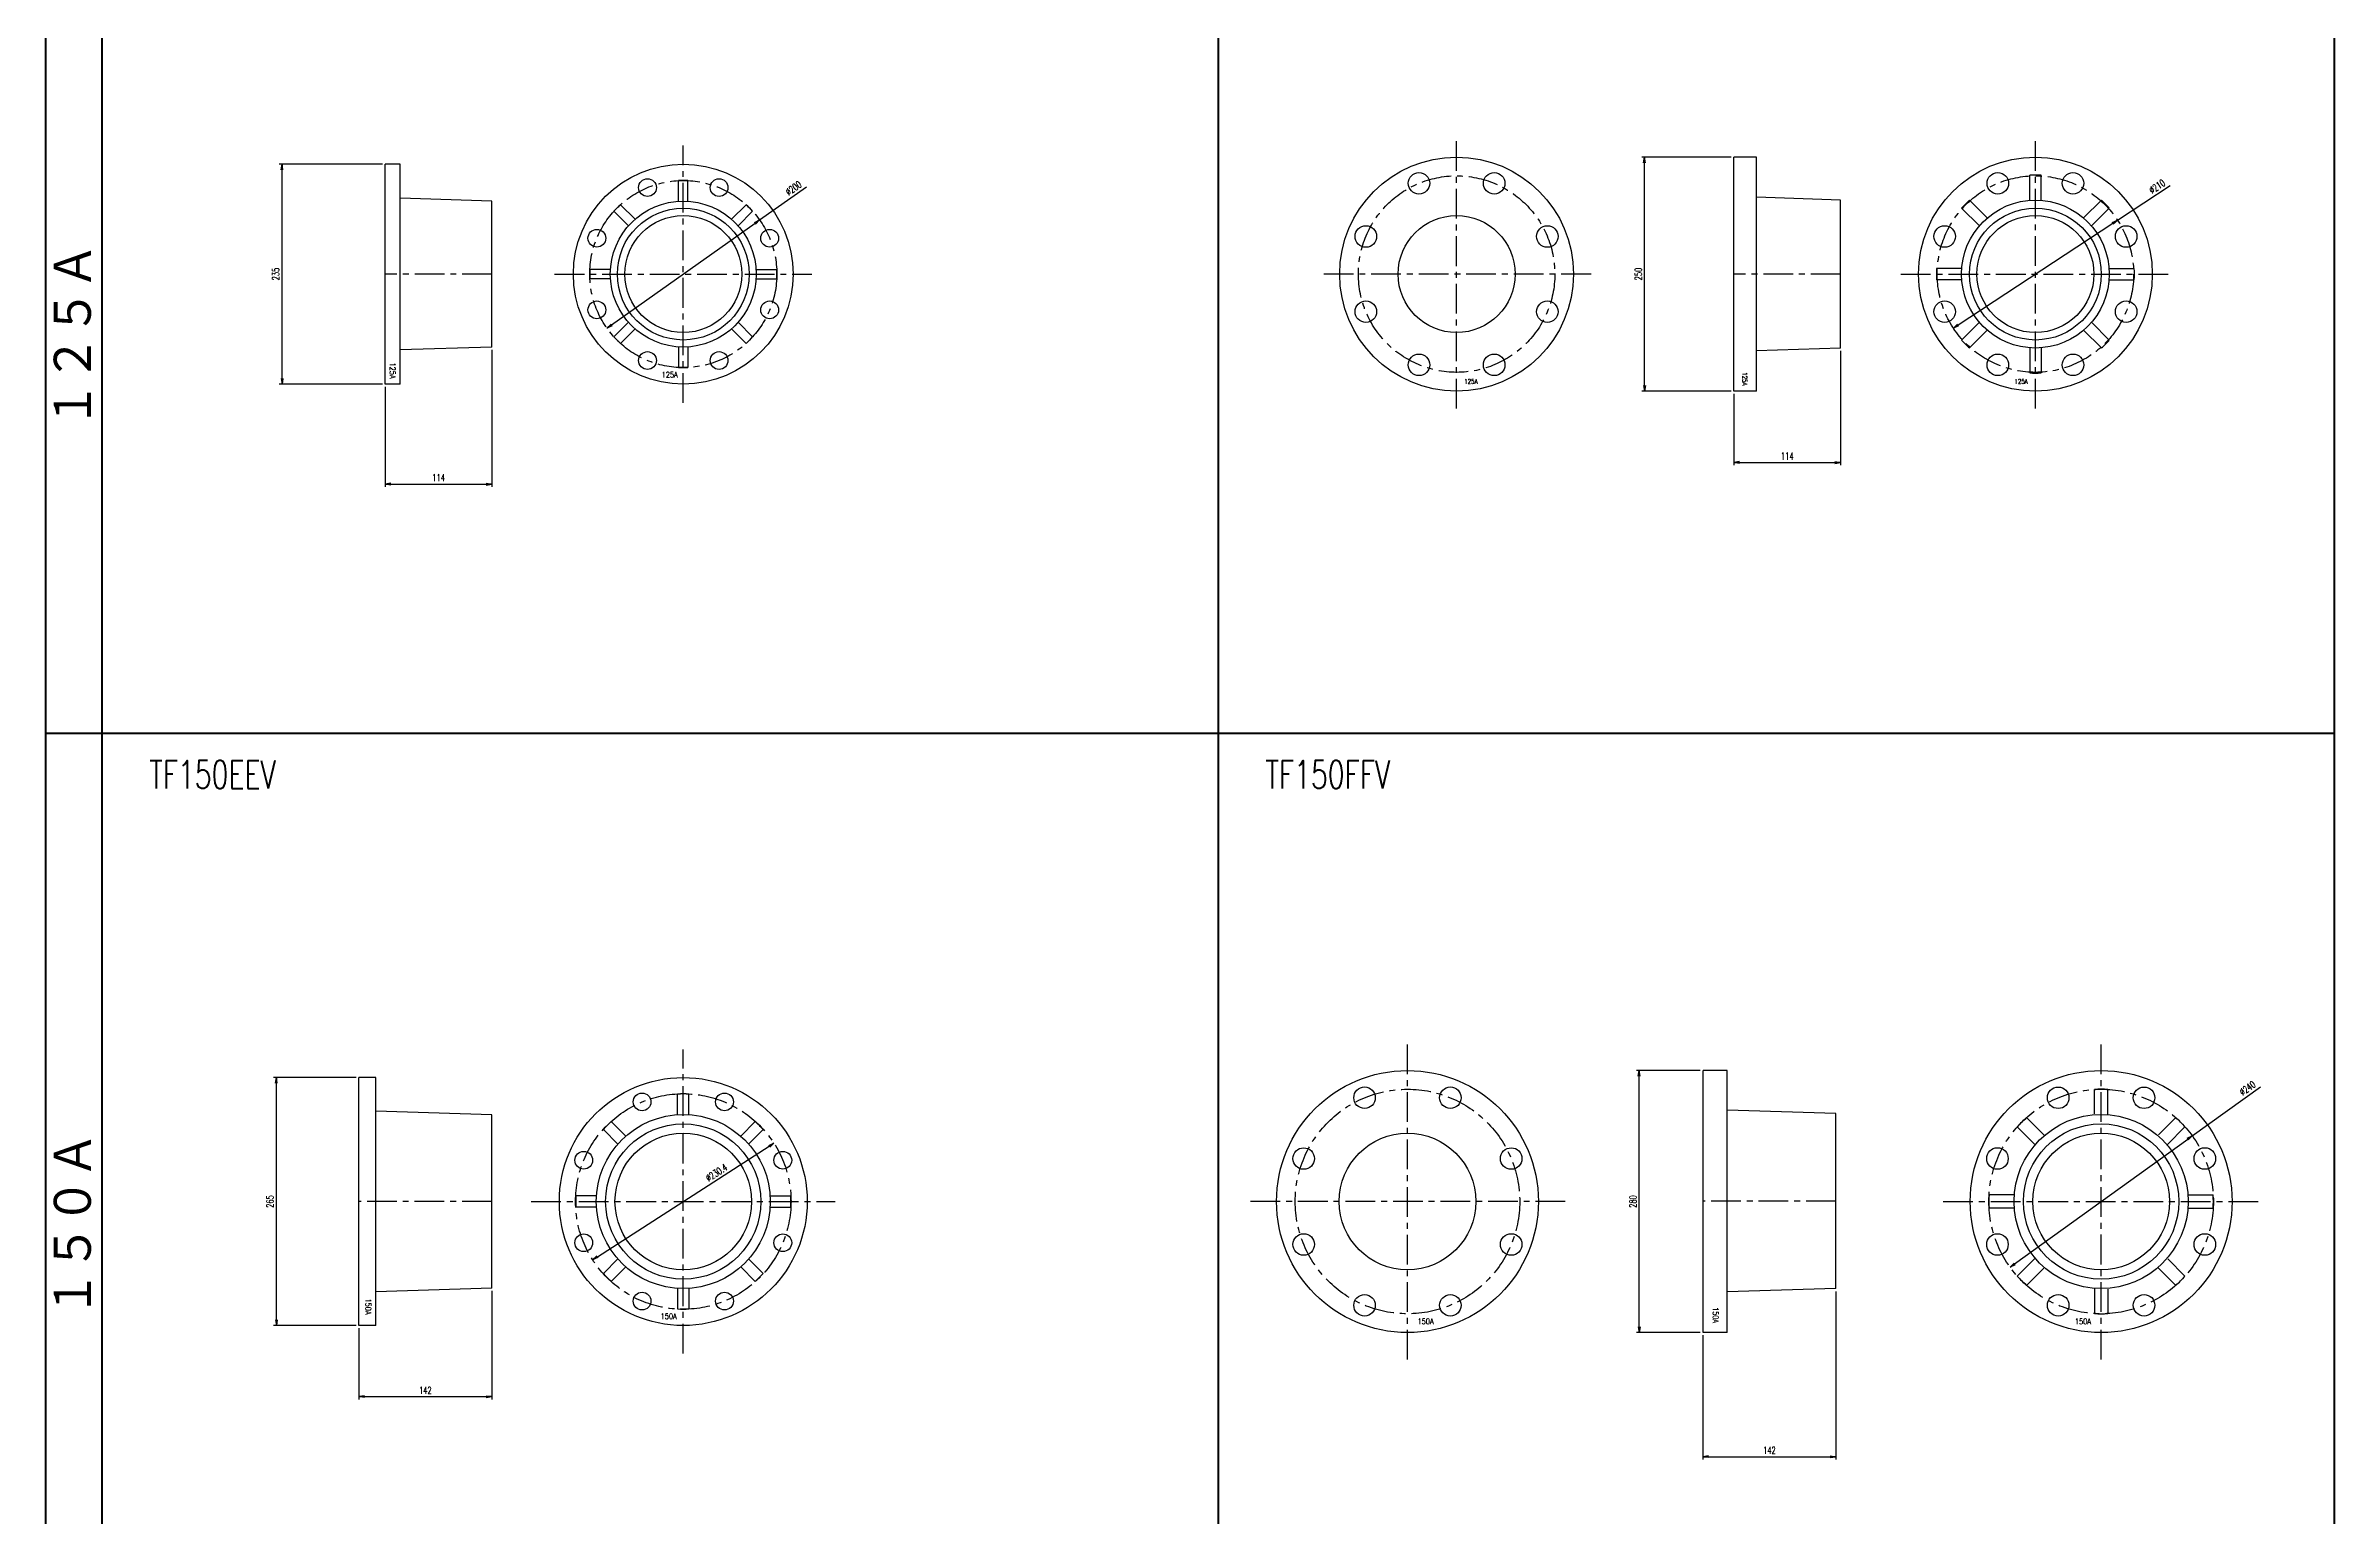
# Model space of a CAD drawing. Header units: millimetres. Extents: x 1711 to 90196, y -23291 to 8516.
# Drawn here: x 35937 to 38383, y -20378 to -18806 of the extents above; entities that cross this region are included whole.
import ezdxf
from ezdxf.enums import TextEntityAlignment as Align

# ---------------------------------------------------------------- set-up
doc = ezdxf.new("R2010")
doc.units = ezdxf.units.MM
doc.header["$PDMODE"] = 35
doc.linetypes.add('CENTER', pattern=[50.8, 31.75, -6.35, 6.35, -6.35])
for name, color, linetype in [('CEN', 2, 'CENTER'), ('寸法', 2, 'Continuous'), ('配管-CVP', 4, 'Continuous'), ('＃配管（PVC)', 21, 'Continuous')]:
    doc.layers.add(name, color=color, linetype=linetype)
doc.layers.add('line', color=153, linetype='Continuous', lineweight=50)
doc.styles.add('kpk', font='romans.shx', dxfattribs={"width": 0.7, "bigfont": 'extfont2.shx'})
doc.styles.get("Standard").update_dxf_attribs({"font": 'romans.shx', "bigfont": 'extfont.shx'})
doc.dimstyles.new('KPK-3', dxfattribs={"dimscale": 3, "dimtxt": 2.5, "dimasz": 2, "dimexe": 1, "dimexo": 1, "dimgap": 1, "dimtad": 3, "dimdec": 1, "dimdsep": 46, "dimtxsty": 'kpk', "dimblk": 'OPEN', "dimcen": 2.5, "dimclrd": 2, "dimclre": 2, "dimclrt": 4, "dimadec": 1, "dimazin": 2, "dimtfac": 1, "dimtdec": 1, "dimtmove": 0, "dimatfit": 2, "dimldrblk": 'OPEN', "dimfxl": 0, "dimlwd": -1, "dimlwe": -1, "dimarcsym": 0})

# ---------------------------------------------------------------- blocks, each defined once
blk = doc.blocks.new('_Open')
at = {"color": 0, "linetype": 'ByBlock', "lineweight": -2}
for p, q in [((-1, 0.17), (0, 0)), ((-1, -0.17), (0, 0)), ((0, 0), (-1, 0))]:
    blk.add_line(p, q, dxfattribs=at)
blk = doc.blocks.new('*D1944')
at = {"layer": 'Defpoints', "color": 0, "transparency": 16777216}
for p in [(37640.3, -19901.5), (37708.5, -19901.5), (37708.5, -20181.5)]:
    blk.add_point(p, dxfattribs=at)
at = {"layer": '寸法', "color": 2, "transparency": 16777216}
for p, q in [((37705.5, -19901.5), (37637.3, -19901.5)), ((37640.3, -20175.5), (37640.3, -19907.5)), ((37705.5, -20181.5), (37637.3, -20181.5))]:
    blk.add_line(p, q, dxfattribs=at)
at = {"layer": '寸法', "color": 2, "transparency": 16777216, "xscale": 6, "yscale": 6, "zscale": 6}
for p, rotation in [((37640.3, -19901.5), 90), ((37640.3, -20181.5), 270)]:
    blk.add_blockref('_Open', p, dxfattribs=dict(at, rotation=rotation))
at = {"layer": '寸法', "color": 4, "transparency": 16777216, "insert": (37633.6, -20041.5), "char_height": 7.5, "attachment_point": 5, "rotation": 90, "style": 'kpk', "bg_fill": 3, "box_fill_scale": 1.1, "bg_fill_color": 256, "bg_fill_true_color": 13158600, "bg_fill_transparency": 0}
blk.add_mtext('280', dxfattribs=at)
blk = doc.blocks.new('*D1945')
at = {"layer": 'Defpoints', "color": 0, "transparency": 16777216}
for p in [(38231.5, -19971.3), (38036.8, -20111.7)]:
    blk.add_point(p, dxfattribs=at)
at = {"layer": '寸法', "color": 2, "transparency": 16777216}
for p, q in [((38231.5, -19971.3), (38304.4, -19918.8)), ((38041.7, -20108.2), (38226.7, -19974.8))]:
    blk.add_line(p, q, dxfattribs=at)
at = {"layer": '寸法', "color": 2, "transparency": 16777216, "xscale": 6, "yscale": 6, "zscale": 6}
for p, rotation in [((38231.5, -19971.3), 35.78329712910568), ((38036.8, -20111.7), 215.7832971291057)]:
    blk.add_blockref('_Open', p, dxfattribs=dict(at, rotation=rotation))
at = {"layer": '寸法', "color": 4, "transparency": 16777216, "insert": (38290.6, -19920.4), "char_height": 7.5, "attachment_point": 5, "rotation": 35.7833, "style": 'kpk', "bg_fill": 3, "box_fill_scale": 1.1, "bg_fill_color": 256, "bg_fill_true_color": 13158600, "bg_fill_transparency": 0}
blk.add_mtext('∅240', dxfattribs=at)
blk = doc.blocks.new('*D1946')
at = {"layer": 'Defpoints', "color": 0, "transparency": 16777216}
for p in [(37850.5, -20134.5), (37708.5, -20181.5), (37850.5, -20314.2)]:
    blk.add_point(p, dxfattribs=at)
at = {"layer": '寸法', "color": 2, "transparency": 16777216}
for p, q in [((37850.5, -20137.5), (37850.5, -20317.2)), ((37708.5, -20184.5), (37708.5, -20317.2)), ((37714.5, -20314.2), (37844.5, -20314.2))]:
    blk.add_line(p, q, dxfattribs=at)
at = {"layer": '寸法', "color": 2, "transparency": 16777216, "xscale": 6, "yscale": 6, "zscale": 6, "rotation": 180}
blk.add_blockref('_Open', (37708.5, -20314.2), dxfattribs=at)
at = {"layer": '寸法', "color": 2, "transparency": 16777216, "xscale": 6, "yscale": 6, "zscale": 6}
blk.add_blockref('_Open', (37850.5, -20314.2), dxfattribs=at)
at = {"layer": '寸法', "color": 4, "transparency": 16777216, "insert": (37779.5, -20307.5), "char_height": 7.5, "attachment_point": 5, "style": 'kpk', "bg_fill": 3, "box_fill_scale": 1.1, "bg_fill_color": 256, "bg_fill_true_color": 13158600, "bg_fill_transparency": 0}
blk.add_mtext('142', dxfattribs=at)
blk = doc.blocks.new('*D1948')
at = {"layer": 'Defpoints', "color": 0, "transparency": 16777216}
for p in [(37646, -18925.4), (37741.6, -18925.4), (37741.6, -19175.4)]:
    blk.add_point(p, dxfattribs=at)
at = {"layer": '寸法', "color": 2, "transparency": 16777216}
for p, q in [((37738.6, -18925.4), (37643, -18925.4)), ((37646, -19169.4), (37646, -18931.4)), ((37738.6, -19175.4), (37643, -19175.4))]:
    blk.add_line(p, q, dxfattribs=at)
at = {"layer": '寸法', "color": 2, "transparency": 16777216, "xscale": 6, "yscale": 6, "zscale": 6}
for p, rotation in [((37646, -18925.4), 90), ((37646, -19175.4), 270)]:
    blk.add_blockref('_Open', p, dxfattribs=dict(at, rotation=rotation))
at = {"layer": '寸法', "color": 4, "transparency": 16777216, "insert": (37639.2, -19050.4), "char_height": 7.5, "attachment_point": 5, "rotation": 90, "style": 'kpk', "bg_fill": 3, "box_fill_scale": 1.1, "bg_fill_color": 256, "bg_fill_true_color": 13158600, "bg_fill_transparency": 0}
blk.add_mtext('250', dxfattribs=at)
blk = doc.blocks.new('*D1949')
at = {"layer": 'Defpoints', "color": 0, "transparency": 16777216}
for p in [(38151.6, -18992.7), (37976.2, -19108.1)]:
    blk.add_point(p, dxfattribs=at)
at = {"layer": '寸法', "color": 2, "transparency": 16777216}
for p, q in [((38151.6, -18992.7), (38207.8, -18955.8)), ((37981.2, -19104.8), (38146.6, -18996))]:
    blk.add_line(p, q, dxfattribs=at)
at = {"layer": '寸法', "color": 2, "transparency": 16777216, "xscale": 6, "yscale": 6, "zscale": 6}
for p, rotation in [((38151.6, -18992.7), 33.3237990937571), ((37976.2, -19108.1), 213.3237990937571)]:
    blk.add_blockref('_Open', p, dxfattribs=dict(at, rotation=rotation))
at = {"layer": '寸法', "color": 4, "transparency": 16777216, "insert": (38194, -18956.8), "char_height": 7.5, "attachment_point": 5, "rotation": 33.3238, "style": 'kpk', "bg_fill": 3, "box_fill_scale": 1.1, "bg_fill_color": 256, "bg_fill_true_color": 13158600, "bg_fill_transparency": 0}
blk.add_mtext('∅210', dxfattribs=at)
blk = doc.blocks.new('*D1950')
at = {"layer": 'Defpoints', "color": 0, "transparency": 16777216}
for p in [(37855.6, -19129.4), (37741.6, -19175.4), (37855.6, -19251.7)]:
    blk.add_point(p, dxfattribs=at)
at = {"layer": '寸法', "color": 2, "transparency": 16777216}
for p, q in [((37855.6, -19132.4), (37855.6, -19254.7)), ((37741.6, -19178.4), (37741.6, -19254.7)), ((37747.6, -19251.7), (37849.6, -19251.7))]:
    blk.add_line(p, q, dxfattribs=at)
at = {"layer": '寸法', "color": 2, "transparency": 16777216, "xscale": 6, "yscale": 6, "zscale": 6, "rotation": 180}
blk.add_blockref('_Open', (37741.6, -19251.7), dxfattribs=at)
at = {"layer": '寸法', "color": 2, "transparency": 16777216, "xscale": 6, "yscale": 6, "zscale": 6}
blk.add_blockref('_Open', (37855.6, -19251.7), dxfattribs=at)
at = {"layer": '寸法', "color": 4, "transparency": 16777216, "insert": (37798.6, -19245), "char_height": 7.5, "attachment_point": 5, "style": 'kpk', "bg_fill": 3, "box_fill_scale": 1.1, "bg_fill_color": 256, "bg_fill_true_color": 13158600, "bg_fill_transparency": 0}
blk.add_mtext('114', dxfattribs=at)
blk = doc.blocks.new('*D3123')
at = {"layer": 'Defpoints', "color": 0, "transparency": 16777216}
for p in [(36189.3, -18932.9), (36299.7, -18932.9), (36299.7, -19167.9)]:
    blk.add_point(p, dxfattribs=at)
at = {"layer": '寸法', "color": 2, "transparency": 16777216}
for p, q in [((36296.7, -18932.9), (36186.3, -18932.9)), ((36189.3, -19161.9), (36189.3, -18938.9)), ((36296.7, -19167.9), (36186.3, -19167.9))]:
    blk.add_line(p, q, dxfattribs=at)
at = {"layer": '寸法', "color": 2, "transparency": 16777216, "xscale": 6, "yscale": 6, "zscale": 6}
for p, rotation in [((36189.3, -18932.9), 90), ((36189.3, -19167.9), 270)]:
    blk.add_blockref('_Open', p, dxfattribs=dict(at, rotation=rotation))
at = {"layer": '寸法', "color": 4, "transparency": 16777216, "insert": (36182.5, -19050.4), "char_height": 7.5, "attachment_point": 5, "rotation": 90, "style": 'kpk', "bg_fill": 3, "box_fill_scale": 1.1, "bg_fill_color": 256, "bg_fill_true_color": 13158600, "bg_fill_transparency": 0}
blk.add_mtext('235', dxfattribs=at)
blk = doc.blocks.new('*D3133')
at = {"layer": 'Defpoints', "color": 0, "transparency": 16777216}
for p in [(36699.8, -18992.6), (36536.7, -19108.3)]:
    blk.add_point(p, dxfattribs=at)
at = {"layer": '寸法', "color": 2, "transparency": 16777216}
for p, q in [((36699.8, -18992.6), (36749.9, -18957.1)), ((36541.6, -19104.8), (36695, -18996))]:
    blk.add_line(p, q, dxfattribs=at)
at = {"layer": '寸法', "color": 2, "transparency": 16777216, "xscale": 6, "yscale": 6, "zscale": 6}
for p, rotation in [((36699.8, -18992.6), 35.33646907634186), ((36536.7, -19108.3), 215.3364690763418)]:
    blk.add_blockref('_Open', p, dxfattribs=dict(at, rotation=rotation))
at = {"layer": '寸法', "color": 4, "transparency": 16777216, "insert": (36736.1, -18958.6), "char_height": 7.5, "attachment_point": 5, "rotation": 35.3365, "style": 'kpk', "bg_fill": 3, "box_fill_scale": 1.1, "bg_fill_color": 256, "bg_fill_true_color": 13158600, "bg_fill_transparency": 0}
blk.add_mtext('∅200', dxfattribs=at)
blk = doc.blocks.new('*D3134')
at = {"layer": 'Defpoints', "color": 0, "transparency": 16777216}
for p in [(36413.7, -19128.4), (36299.7, -19167.9), (36413.7, -19274.8)]:
    blk.add_point(p, dxfattribs=at)
at = {"layer": '寸法', "color": 2, "transparency": 16777216}
for p, q in [((36413.7, -19131.4), (36413.7, -19277.8)), ((36299.7, -19170.9), (36299.7, -19277.8)), ((36305.7, -19274.8), (36407.7, -19274.8))]:
    blk.add_line(p, q, dxfattribs=at)
at = {"layer": '寸法', "color": 2, "transparency": 16777216, "xscale": 6, "yscale": 6, "zscale": 6, "rotation": 180}
blk.add_blockref('_Open', (36299.7, -19274.8), dxfattribs=at)
at = {"layer": '寸法', "color": 2, "transparency": 16777216, "xscale": 6, "yscale": 6, "zscale": 6}
blk.add_blockref('_Open', (36413.7, -19274.8), dxfattribs=at)
at = {"layer": '寸法', "color": 4, "transparency": 16777216, "insert": (36356.7, -19268.1), "char_height": 7.5, "attachment_point": 5, "style": 'kpk', "bg_fill": 3, "box_fill_scale": 1.1, "bg_fill_color": 256, "bg_fill_true_color": 13158600, "bg_fill_transparency": 0}
blk.add_mtext('114', dxfattribs=at)
blk = doc.blocks.new('*D3135')
at = {"layer": 'Defpoints', "color": 0, "transparency": 16777216}
for p in [(36183.2, -19909), (36271.5, -19909), (36271.5, -20174)]:
    blk.add_point(p, dxfattribs=at)
at = {"layer": '寸法', "color": 2, "transparency": 16777216}
for p, q in [((36268.5, -19909), (36180.2, -19909)), ((36183.2, -20168), (36183.2, -19915)), ((36268.5, -20174), (36180.2, -20174))]:
    blk.add_line(p, q, dxfattribs=at)
at = {"layer": '寸法', "color": 2, "transparency": 16777216, "xscale": 6, "yscale": 6, "zscale": 6}
for p, rotation in [((36183.2, -19909), 90), ((36183.2, -20174), 270)]:
    blk.add_blockref('_Open', p, dxfattribs=dict(at, rotation=rotation))
at = {"layer": '寸法', "color": 4, "transparency": 16777216, "insert": (36176.4, -20041.5), "char_height": 7.5, "attachment_point": 5, "rotation": 90, "style": 'kpk', "bg_fill": 3, "box_fill_scale": 1.1, "bg_fill_color": 256, "bg_fill_true_color": 13158600, "bg_fill_transparency": 0}
blk.add_mtext('265', dxfattribs=at)
blk = doc.blocks.new('*D3136')
at = {"layer": 'Defpoints', "color": 0, "transparency": 16777216}
for p in [(36715.2, -19979.2), (36521.4, -20103.8)]:
    blk.add_point(p, dxfattribs=at)
at = {"layer": '寸法', "color": 2, "transparency": 16777216}
blk.add_line((36526.4, -20100.5), (36710.1, -19982.5), dxfattribs=at)
at = {"layer": '寸法', "color": 2, "transparency": 16777216, "xscale": 6, "yscale": 6, "zscale": 6}
for p, rotation in [((36715.2, -19979.2), 32.71954689050573), ((36521.4, -20103.8), 212.7195468905057)]:
    blk.add_blockref('_Open', p, dxfattribs=dict(at, rotation=rotation))
at = {"layer": '寸法', "color": 4, "transparency": 16777216, "insert": (36653.8, -20010.7), "char_height": 7.5, "attachment_point": 5, "rotation": 32.7195, "style": 'kpk', "bg_fill": 3, "box_fill_scale": 1.1, "bg_fill_color": 256, "bg_fill_true_color": 13158600, "bg_fill_transparency": 0}
blk.add_mtext('∅230.4', dxfattribs=at)
blk = doc.blocks.new('*D3137')
at = {"layer": 'Defpoints', "color": 0, "transparency": 16777216}
for p in [(36413.5, -20134), (36271.5, -20174), (36413.5, -20250)]:
    blk.add_point(p, dxfattribs=at)
at = {"layer": '寸法', "color": 2, "transparency": 16777216}
for p, q in [((36413.5, -20137), (36413.5, -20253)), ((36271.5, -20177), (36271.5, -20253)), ((36277.5, -20250), (36407.5, -20250))]:
    blk.add_line(p, q, dxfattribs=at)
at = {"layer": '寸法', "color": 2, "transparency": 16777216, "xscale": 6, "yscale": 6, "zscale": 6, "rotation": 180}
blk.add_blockref('_Open', (36271.5, -20250), dxfattribs=at)
at = {"layer": '寸法', "color": 2, "transparency": 16777216, "xscale": 6, "yscale": 6, "zscale": 6}
blk.add_blockref('_Open', (36413.5, -20250), dxfattribs=at)
at = {"layer": '寸法', "color": 4, "transparency": 16777216, "insert": (36342.5, -20243.2), "char_height": 7.5, "attachment_point": 5, "style": 'kpk', "bg_fill": 3, "box_fill_scale": 1.1, "bg_fill_color": 256, "bg_fill_true_color": 13158600, "bg_fill_transparency": 0}
blk.add_mtext('142', dxfattribs=at)
blk = doc.blocks.new('A$Cad8c2615')
at = {"layer": 'line'}
for p, q in [((0, -11777.5), (0, 0)), ((60, 0), (60, -11777.5)), ((2446.7, 0), (2446.7, -11777.5)), ((1253.3, -160), (1253.3, -11777.5)), ((0, -8027.5), (2446.7, -8027.5))]:
    blk.add_line(p, q, dxfattribs=at)
at = {"layer": 'line', "char_height": 45, "attachment_point": 5, "rotation": 90}
for s, insert in [('１２５Ａ', (30, -7602.5)), ('１５０Ａ', (30, -8552.5))]:
    blk.add_mtext(s, dxfattribs=dict(at, insert=insert))
at = {"layer": 'line', "char_height": 30, "attachment_point": 4}
for s, insert in [('{\\W0.7;TF150EEV}', (110.7, -8071.6)), ('{\\W0.7;TF150FFV}', (1304, -8071.6))]:
    blk.add_mtext(s, dxfattribs=dict(at, insert=insert))
blk = doc.blocks.new('TS-F-(JIS10K)125A-F')
at = {"layer": '＃配管（PVC)', "color": 0, "linetype": 'ByBlock'}
for p, q in [((0, -125), (0, 125)), ((24, 125), (0, 125)), ((24, -125), (24, 125)), ((114, 79), (24, 82.1)), ((114, -79), (114, 79)), ((114, -79), (24, -82.1)), ((24, -125), (0, -125))]:
    blk.add_line(p, q, dxfattribs=at)
at = {"layer": '＃配管（PVC)', "color": 2, "linetype": 'CENTER'}
blk.add_line((114, 0), (0, 0), dxfattribs=at)
at = {"layer": 'Defpoints', "color": 6, "style": 'kpk', "width": 0.7}
blk.add_text('125A', height=5, rotation=270, dxfattribs=at).set_placement((11.5, -112), align=Align.MIDDLE)
blk = doc.blocks.new('TS-F-(JIS10K)125A-T')
at = {"layer": '＃配管（PVC)', "color": 2, "linetype": 'CENTER'}
for p, q in [((0, -143.75), (0, 143.75)), ((-143.75, 0), (143.75, 0))]:
    blk.add_line(p, q, dxfattribs=at)
at = {"layer": '＃配管（PVC)', "color": 0, "linetype": 'ByBlock'}
for p, q in [((-6, 78.771822), (-6, 105.682518)), ((6, 78.771822), (6, 105.682518)), ((-51.457449, 59.94273), (-70.486184, 78.971466)), ((51.457449, 59.94273), (70.486185, 78.971466)), ((-59.94273, 51.457449), (-78.971465, 70.486184)), ((59.942731, 51.457449), (78.971466, 70.486184)), ((-78.771822, 6), (-105.682517, 6)), ((78.771823, 6), (105.682518, 6)), ((-78.771822, -6), (-105.682517, -6)), ((78.771823, -6), (105.682518, -6)), ((-59.94273, -51.457449), (-78.971465, -70.486184)), ((-51.457449, -59.94273), (-70.486184, -78.971466)), ((51.457449, -59.94273), (70.486185, -78.971466)), ((59.942731, -51.457449), (78.971466, -70.486184)), ((-6, -78.771822), (-6, -105.682518)), ((6, -78.771822), (6, -105.682518))]:
    blk.add_line(p, q, dxfattribs=at)
for centre, radius in [((0, 0), 125), ((-40.18176, 97.007351), 11.5), ((40.181761, 97.007351), 11.5), ((0, 0), 79), ((-97.007351, 40.18176), 11.5), ((0, 0), 70.45), ((0, 0), 62.5), ((97.007351, 40.18176), 11.5), ((-97.007351, -40.18176), 11.5), ((97.007351, -40.18176), 11.5), ((-40.18176, -97.007351), 11.5), ((40.181761, -97.007351), 11.5)]:
    blk.add_circle(centre, radius, dxfattribs=at)
at = {"layer": '＃配管（PVC)', "color": 2, "linetype": 'CENTER'}
blk.add_circle((0, 0), 105, dxfattribs=at)
at = {"layer": '＃配管（PVC)', "color": 0, "linetype": 'ByBlock'}
for start, end in [(86.750588, 93.249412), (131.750588, 138.249412), (41.750588, 48.249412), (176.750588, 183.249412), (356.750588, 3.249412), (221.750588, 228.249412), (311.750588, 318.249412), (266.750588, 273.249412)]:
    blk.add_arc((0, 0), 105.852702, start, end, dxfattribs=at)
at = {"layer": 'Defpoints', "color": 6, "style": 'kpk', "width": 0.7}
blk.add_text('125A', height=5, dxfattribs=at).set_placement((-15.266047, -114.683782), align=Align.MIDDLE)
blk = doc.blocks.new('TS-F-(JIS10K)125A-B')
at = {"layer": '＃配管（PVC)', "color": 2, "linetype": 'CENTER'}
for p, q in [((0, -143.8), (0, 143.7)), ((143.7, 0), (-143.8, 0))]:
    blk.add_line(p, q, dxfattribs=at)
at = {"layer": '＃配管（PVC)', "color": 0, "linetype": 'ByBlock'}
for centre, radius in [((0, 0), 125), ((-40.2, 97), 11.5), ((40.2, 97), 11.5), ((-97, 40.2), 11.5), ((0, 0), 62.5), ((97, 40.2), 11.5), ((-97, -40.2), 11.5), ((97, -40.2), 11.5), ((-40.2, -97), 11.5), ((40.2, -97), 11.5)]:
    blk.add_circle(centre, radius, dxfattribs=at)
at = {"layer": '＃配管（PVC)', "color": 2, "linetype": 'CENTER'}
blk.add_circle((0, 0), 105, dxfattribs=at)
at = {"layer": 'Defpoints', "color": 6, "style": 'kpk', "width": 0.7}
blk.add_text('125A', height=5, dxfattribs=at).set_placement((15.3, -114.7), align=Align.MIDDLE)
blk = doc.blocks.new('TS-F-(JIS10K)150A-T')
at = {"layer": '＃配管（PVC)', "color": 2, "linetype": 'CENTER'}
for p, q in [((0, -168.75), (0, 168.75)), ((-168.75, 0), (168.75, 0))]:
    blk.add_line(p, q, dxfattribs=at)
at = {"layer": '＃配管（PVC)', "color": 0, "linetype": 'ByBlock'}
for p, q in [((-7, 93.658956), (-7, 119.795659)), ((7, 92.736185), (7, 119.795659)), ((-71.17663, 61.277135), (-89.65807, 79.758576)), ((-60.624638, 70.524133), (-79.758575, 89.658071)), ((61.277135, 71.17663), (79.758576, 89.658071)), ((70.524133, 60.624638), (89.658071, 79.758576)), ((-92.736185, 7), (-119.795659, 7)), ((93.658956, 7), (119.795659, 7)), ((-93.658956, -7), (-119.795659, -7)), ((92.736185, -7), (119.795659, -7)), ((-70.524133, -60.624638), (-89.65807, -79.758576)), ((-61.277135, -71.17663), (-79.758575, -89.658071)), ((60.624638, -70.524133), (79.758576, -89.658071)), ((71.17663, -61.277135), (89.658071, -79.758576)), ((-7, -92.736185), (-7, -119.795659)), ((7, -93.658956), (7, -119.795659))]:
    blk.add_line(p, q, dxfattribs=at)
for centre, radius in [((0, 0), 140), ((-45.922012, 110.865544), 11.5), ((45.922012, 110.865544), 11.5), ((0, 0), 93), ((0, 0), 83), ((-110.865544, 45.922012), 11.5), ((0, 0), 73), ((110.865544, 45.922012), 11.5), ((-110.865544, -45.922012), 11.5), ((110.865544, -45.922012), 11.5), ((-45.922012, -110.865544), 11.5), ((45.922012, -110.865544), 11.5)]:
    blk.add_circle(centre, radius, dxfattribs=at)
at = {"layer": '＃配管（PVC)', "color": 2, "linetype": 'CENTER'}
blk.add_circle((0, 0), 120, dxfattribs=at)
at = {"layer": '＃配管（PVC)', "color": 0, "linetype": 'ByBlock'}
for start, end in [(86.655848, 93.344152), (131.655848, 138.344152), (41.655848, 48.344152), (176.655848, 183.344152), (356.655848, 3.344152), (221.655848, 228.344152), (311.655848, 318.344152), (266.655848, 273.344152)]:
    blk.add_arc((0, 0), 120, start, end, dxfattribs=at)
at = {"layer": 'Defpoints', "color": 6, "style": 'kpk', "width": 0.7}
blk.add_text('150A', height=6, dxfattribs=at).set_placement((-19.424406, -128.129951), align=Align.MIDDLE)
blk = doc.blocks.new('TS-F-(JIS10K)150A-F')
at = {"layer": '＃配管（PVC)', "color": 0, "linetype": 'ByBlock'}
for p, q in [((0, -140.5), (0, 139.5)), ((26, 139.5), (0, 139.5)), ((26, -140.5), (26, 139.5)), ((142, 93.5), (26, 97)), ((142, -93.5), (142, 93.5)), ((142, -93.5), (26, -97)), ((26, -140.5), (0, -140.5))]:
    blk.add_line(p, q, dxfattribs=at)
at = {"layer": '＃配管（PVC)', "color": 2, "linetype": 'CENTER'}
blk.add_line((142, 0), (0, 0), dxfattribs=at)
at = {"layer": 'Defpoints', "color": 6, "style": 'kpk', "width": 0.7}
blk.add_text('150A', height=6, rotation=270, dxfattribs=at).set_placement((13.5, -121.9), align=Align.MIDDLE)
blk = doc.blocks.new('TS-F-(JIS10K)150A-B')
at = {"layer": '＃配管（PVC)', "color": 2, "linetype": 'CENTER'}
for p, q in [((0, -168.8), (0, 168.7)), ((168.7, 0), (-168.8, 0))]:
    blk.add_line(p, q, dxfattribs=at)
at = {"layer": '＃配管（PVC)', "color": 0, "linetype": 'ByBlock'}
for centre, radius in [((0, 0), 140), ((-45.9, 110.9), 11.5), ((45.9, 110.9), 11.5), ((-110.9, 45.9), 11.5), ((0, 0), 73), ((110.9, 45.9), 11.5), ((-110.9, -45.9), 11.5), ((110.9, -45.9), 11.5), ((-45.9, -110.9), 11.5), ((45.9, -110.9), 11.5)]:
    blk.add_circle(centre, radius, dxfattribs=at)
at = {"layer": '＃配管（PVC)', "color": 2, "linetype": 'CENTER'}
blk.add_circle((0, 0), 120, dxfattribs=at)
at = {"layer": 'Defpoints', "color": 6, "style": 'kpk', "width": 0.7}
blk.add_text('150A', height=6, dxfattribs=at).set_placement((19.4, -128.1), align=Align.MIDDLE)

msp = doc.modelspace()

# ---------------------------------------------------------------- linework, layer by layer
at = {"layer": 'CEN'}
for p, q in [((36618.2728, -19187.9153), (36618.2728, -18912.9153)), ((36413.6785, -19050.4153), (36299.6785, -19050.4153)), ((36480.7728, -19050.4153), (36755.7728, -19050.4153)), ((36618.2728, -20204.0006), (36618.2728, -19879.0006)), ((36413.5459, -20041.5006), (36271.5459, -20041.5006)), ((36455.7728, -20041.5006), (36780.7728, -20041.5006))]:
    msp.add_line(p, q, dxfattribs=at)
for centre, radius in [((36618.2728, -19050.4153), 100), ((36618.2728, -20041.5006), 115.184)]:
    msp.add_circle(centre, radius, dxfattribs=at)
at = {"layer": '配管-CVP', "color": 0, "linetype": 'ByBlock'}
for p, q in [((36299.6785, -19167.9153), (36299.6785, -18932.9153)), ((36315.6785, -18932.9153), (36299.6785, -18932.9153)), ((36315.6785, -19167.9153), (36315.6785, -18932.9153)), ((36613.2728, -18972.5757), (36613.2728, -18950.5404)), ((36623.2728, -18972.5757), (36623.2728, -18950.5404)), ((36413.6785, -18972.4153), (36315.6785, -18969.414)), ((36413.6785, -19128.4153), (36413.6785, -18972.4153)), ((36559.6964, -18998.91), (36544.115, -18983.3286)), ((36566.7674, -18991.8389), (36551.1861, -18976.2575)), ((36669.7782, -18991.8389), (36685.3595, -18976.2575)), ((36676.8492, -18998.91), (36692.4306, -18983.3286)), ((36540.4332, -19045.4153), (36518.3979, -19045.4153)), ((36540.4332, -19055.4153), (36518.3979, -19055.4153)), ((36696.1124, -19045.4153), (36718.1477, -19045.4153)), ((36696.1124, -19055.4153), (36718.1477, -19055.4153)), ((36559.6964, -19101.9207), (36544.115, -19117.502)), ((36676.8492, -19101.9207), (36692.4306, -19117.502)), ((36413.6785, -19128.4153), (36315.6785, -19131.4166)), ((36566.7674, -19108.9917), (36551.1861, -19124.5731)), ((36613.2728, -19128.2549), (36613.2728, -19150.2902)), ((36623.2728, -19128.2549), (36623.2728, -19150.2902)), ((36669.7782, -19108.9917), (36685.3595, -19124.5731)), ((36315.6785, -19167.9153), (36299.6785, -19167.9153)), ((36271.5459, -20174.0006), (36271.5459, -19909.0006)), ((36289.5459, -19909.0006), (36271.5459, -19909.0006)), ((36289.5459, -20174.0006), (36289.5459, -19909.0006)), ((36612.2728, -19948.6944), (36612.2728, -19926.6573)), ((36624.271, -19948.6943), (36624.2825, -19926.6578)), ((36413.5459, -19949.0006), (36289.5459, -19945.0006)), ((36413.5459, -20134.0006), (36413.5459, -19949.0006)), ((36548.4062, -19980.1193), (36532.8236, -19964.5367)), ((36556.8902, -19971.6352), (36541.3161, -19956.045)), ((36679.6541, -19971.6341), (36695.2367, -19956.0515)), ((36688.1382, -19980.118), (36703.7284, -19964.5439)), ((36525.4664, -20035.5024), (36503.4299, -20035.491)), ((36711.079, -20035.5006), (36733.1162, -20035.5006)), ((36525.4665, -20047.5006), (36503.4294, -20047.5006)), ((36711.0792, -20047.4989), (36733.1157, -20047.5103)), ((36548.4074, -20102.8832), (36532.8172, -20118.4573)), ((36556.8915, -20111.3672), (36541.3089, -20126.9498)), ((36679.6554, -20111.366), (36695.2295, -20126.9563)), ((36688.1394, -20102.8819), (36703.722, -20118.4645)), ((36413.5459, -20134.0006), (36289.5459, -20138.0006)), ((36612.2745, -20134.307), (36612.2631, -20156.3435)), ((36624.2728, -20134.3069), (36624.2728, -20156.344)), ((36289.5459, -20174.0006), (36271.5459, -20174.0006))]:
    msp.add_line(p, q, dxfattribs=at)
for centre, radius in [((36618.2728, -19050.4153), 117.5), ((36580.0045, -18958.0274), 9.5), ((36656.5411, -18958.0274), 9.5), ((36618.2728, -19050.4153), 78), ((36618.2728, -19050.4153), 70.45), ((36525.8848, -19012.147), 9.5), ((36618.2728, -19050.4153), 62.5), ((36710.6608, -19012.147), 9.5), ((36525.8848, -19088.6837), 9.5), ((36710.6608, -19088.6837), 9.5), ((36580.0045, -19142.8033), 9.5), ((36656.5411, -19142.8033), 9.5), ((36618.2728, -20041.5006), 132.5), ((36574.1938, -19935.0845), 9.5), ((36662.3518, -19935.0845), 9.5), ((36618.2728, -20041.5006), 93), ((36618.2728, -20041.5006), 83), ((36511.8567, -19997.4216), 9.5), ((36618.2728, -20041.5006), 73), ((36724.6889, -19997.4216), 9.5), ((36511.8567, -20085.5796), 9.5), ((36724.6889, -20085.5796), 9.5), ((36574.1938, -20147.9167), 9.5), ((36662.3518, -20147.9167), 9.5)]:
    msp.add_circle(centre, radius, dxfattribs=at)
for centre, radius, start, end in [((36618.2728, -19050.4153), 100, 87.134016, 92.865984), ((36618.2728, -19050.4153), 100, 132.134016, 137.865984), ((36618.2728, -19050.4153), 100, 42.134016, 47.865984), ((36618.2728, -19050.4153), 100, 177.134016, 182.865984), ((36618.2728, -19050.4153), 100, 357.134016, 2.865984), ((36618.2728, -19050.4153), 100, 222.134016, 227.865984), ((36618.2728, -19050.4153), 100, 312.134016, 317.865984), ((36618.2728, -19050.4153), 100, 267.134016, 272.865984), ((36618.2728, -20041.5006), 115, 87.004481, 92.990703), ((36618.2728, -20041.5006), 115, 132.004481, 137.990703), ((36618.2728, -20041.5006), 115, 42.004481, 47.990703), ((36618.2728, -20041.5006), 115, 177.004481, 182.990703), ((36618.2728, -20041.5006), 115, 357.004481, 2.990703), ((36618.2728, -20041.5006), 115, 222.004481, 227.990703), ((36618.2728, -20041.5006), 115, 312.004481, 317.990703), ((36618.2728, -20041.5006), 115, 267.004481, 272.990703)]:
    msp.add_arc(centre, radius, start, end, dxfattribs=at)

# ---------------------------------------------------------------- block references
at = {"layer": '配管-CVP', "linetype": 'ByBlock'}
for name, p in [('TS-F-(JIS10K)125A-B', (37445.0665, -19050.4153)), ('TS-F-(JIS10K)150A-B', (37392.5414, -20041.5006))]:
    msp.add_blockref(name, p, dxfattribs=at)

# ---------------------------------------------------------------- texts
at = {"layer": 'Defpoints', "color": 6, "style": 'kpk', "width": 0.7}
for s, p in [('125A', (36307.5769, -19153.5413)), ('150A', (36281.4814, -20153.7143))]:
    msp.add_text(s, height=6, rotation=270, dxfattribs=at).set_placement(p, align=Align.MIDDLE)
for s, p in [('125A', (36603.8122, -19157.9699)), ('150A', (36602.6473, -20164.1128))]:
    msp.add_text(s, height=6, dxfattribs=at).set_placement(p, align=Align.MIDDLE)

# ---------------------------------------------------------------- dimensions: what is measured, and where the dimension line sits
at = {"layer": '寸法'}
for base, p1, p2, picture, middle in [((37645.9695, -18925.4153), (37741.5858, -19175.4153), (37741.5858, -18925.4153), '*D1948', (37639.2195, -19050.4153)), ((37640.3444, -19901.5006), (37708.5139, -20181.5006), (37708.5139, -19901.5006), '*D1944', (37633.5944, -20041.5006))]:
    dim = msp.add_linear_dim(base=base, p1=p1, p2=p2, angle=90, dimstyle='KPK-3', dxfattribs=at)
    dim.commit()
    dim.dimension.update_dxf_attribs({"geometry": picture, "text_midpoint": middle})
for p1, p2, picture, middle in [((37976.1671, -19108.0992), (38151.6387, -18992.7315), '*D1949', (38197.7176, -18962.4359)), ((38036.8227, -20111.6672), (38231.5189, -19971.3341), '*D1945', (38294.5864, -19925.8764))]:
    dim = msp.add_diameter_dim_2p(p1=p1, p2=p2, dimstyle='KPK-3', dxfattribs=at)
    dim.commit()
    dim.dimension.update_dxf_attribs({"geometry": picture, "text_midpoint": middle, "dimtype": 163})

# ---------------------------------------------------------------- next in the draw order: block references
at = {"layer": '配管-CVP', "linetype": 'ByBlock'}
for name, p in [('TS-F-(JIS10K)125A-T', (38063.9029, -19050.4153)), ('TS-F-(JIS10K)150A-T', (38134.1708, -20041.5006))]:
    msp.add_blockref(name, p, dxfattribs=at)

# ---------------------------------------------------------------- next in the draw order: dimensions: what is measured, and where the dimension line sits
at = {"layer": '寸法'}
for base, p1, p2, picture, middle in [((36189.2681, -18932.9153), (36299.6785, -19167.9153), (36299.6785, -18932.9153), '*D3123', (36182.5181, -19050.4153)), ((36183.1997, -19909.0006), (36271.5459, -20174.0006), (36271.5459, -19909.0006), '*D3135', (36176.4497, -20041.5006))]:
    dim = msp.add_linear_dim(base=base, p1=p1, p2=p2, angle=90, dimstyle='KPK-3', dxfattribs=at)
    dim.commit()
    dim.dimension.update_dxf_attribs({"geometry": picture, "text_midpoint": middle})
for p1, p2, picture, middle in [((36536.6958, -19108.253), (36699.8498, -18992.5776), '*D3133', (36739.9816, -18964.1243)), ((36521.3655, -20103.7607), (36715.1801, -19979.2405), '*D3136', (36657.4044, -20016.3598))]:
    dim = msp.add_diameter_dim_2p(p1=p1, p2=p2, dimstyle='KPK-3', dxfattribs=at)
    dim.commit()
    dim.dimension.update_dxf_attribs({"geometry": picture, "text_midpoint": middle, "dimtype": 163})
for base, p1, p2, picture, middle in [((37855.5858, -19251.7258), (37741.5858, -19175.4153), (37855.5858, -19129.4153), '*D1950', (37798.5858, -19244.9758)), ((37850.5139, -20314.2354), (37708.5139, -20181.5006), (37850.5139, -20134.5006), '*D1946', (37779.5139, -20307.4854))]:
    dim = msp.add_linear_dim(base=base, p1=p1, p2=p2, dimstyle='KPK-3', dxfattribs=at)
    dim.commit()
    dim.dimension.update_dxf_attribs({"geometry": picture, "text_midpoint": middle})

# ---------------------------------------------------------------- next in the draw order: block references
at = {"layer": '配管-CVP', "linetype": 'ByBlock'}
for name, p in [('TS-F-(JIS10K)125A-F', (37741.5858, -19050.4153)), ('TS-F-(JIS10K)150A-F', (37708.5139, -20041.0006))]:
    msp.add_blockref(name, p, dxfattribs=at)

# ---------------------------------------------------------------- next in the draw order: dimensions: what is measured, and where the dimension line sits
at = {"layer": '寸法'}
for base, p1, p2, picture, middle in [((36413.6785, -19274.8094), (36299.6785, -19167.9153), (36413.6785, -19128.4153), '*D3134', (36356.6785, -19268.0594)), ((36413.5459, -20249.9515), (36271.5459, -20174.0006), (36413.5459, -20134.0006), '*D3137', (36342.5459, -20243.2015))]:
    dim = msp.add_linear_dim(base=base, p1=p1, p2=p2, dimstyle='KPK-3', dxfattribs=at)
    dim.commit()
    dim.dimension.update_dxf_attribs({"geometry": picture, "text_midpoint": middle})

# ---------------------------------------------------------------- next in the draw order: block references
at = {"layer": 'line', "linetype": 'ByBlock'}
msp.add_blockref('A$Cad8c2615', (35936.6891, -11513.6234), dxfattribs=at)

doc.saveas('drawing.dxf')
